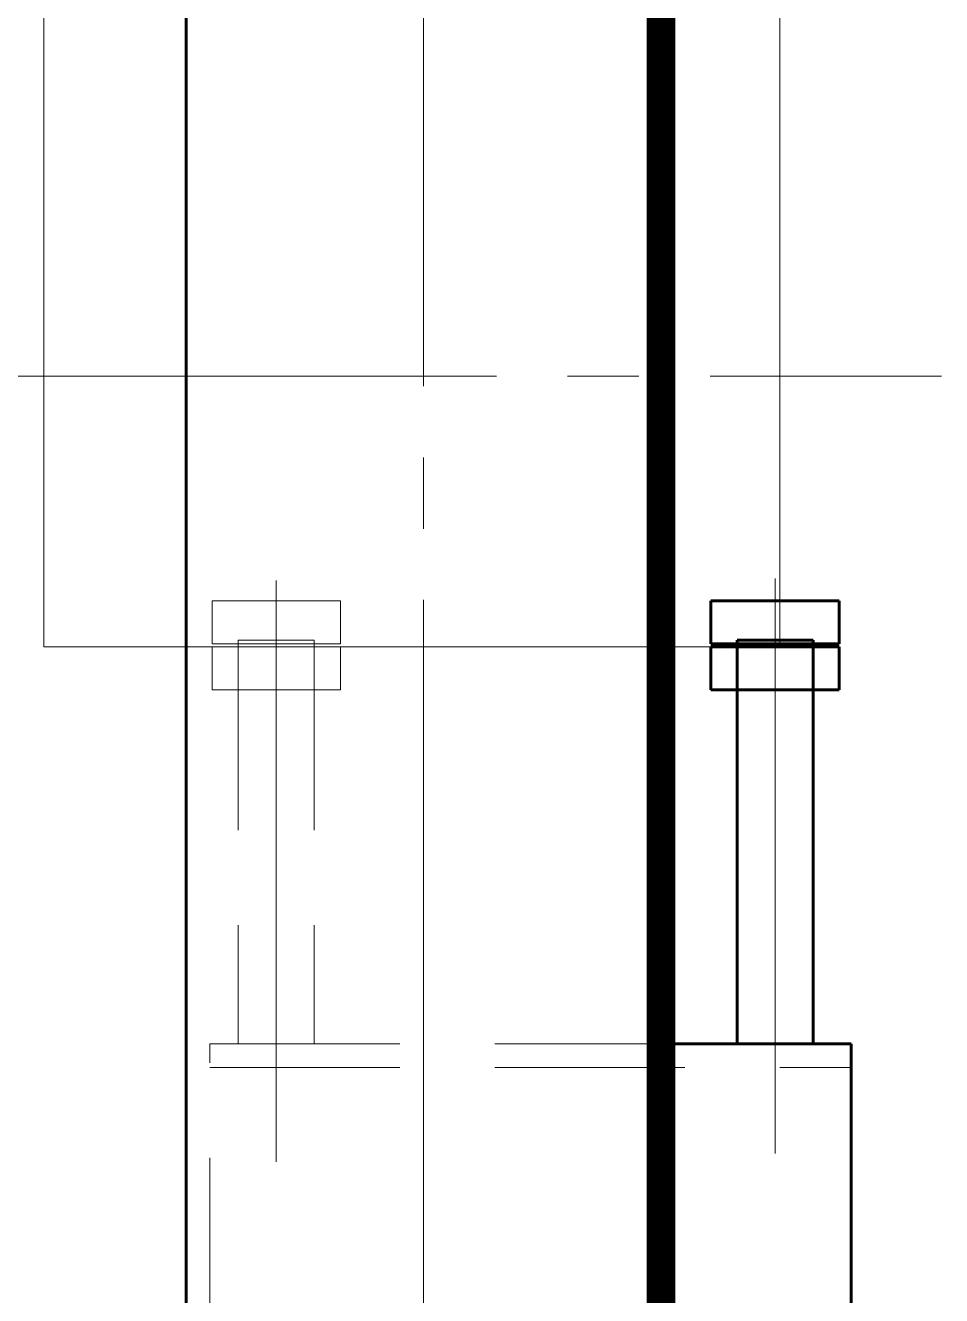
# Model space of a CAD drawing. Header units: millimetres. Extents: x 0 to 594, y 0 to 420.
# Drawn here: x 541.57 to 560.86, y 274.98 to 301.73 of the extents above; entities that cross this region are included whole.
import ezdxf

# ---------------------------------------------------------------- set-up
doc = ezdxf.new("R2010")
doc.units = ezdxf.units.MM
for name, pattern in [('K5LT_AXLED', [19.5, 15, -1.5, 1.5, -1.5]), ('K5LT_BASIC', [0]), ('K5LT_DASHED', [6, 4, -2])]:
    doc.linetypes.add(name, pattern=pattern)
doc.layers.add('Системный слой', color=7, linetype='Continuous')

# ---------------------------------------------------------------- blocks, each defined once
blk = doc.blocks.new('U31')
at = {"layer": 'Системный слой', "color": 5, "linetype": 'K5LT_BASIC', "lineweight": 60, "true_color": 0x0000ff}
for p, q in [((556, 289.612), (556, 288.712)), ((556, 289.612), (558.7, 289.612)), ((558.7, 289.612), (558.7, 288.712)), ((558.7, 288.712), (556, 288.712))]:
    blk.add_line(p, q, dxfattribs=at)
blk = doc.blocks.new('U32')
at = {"layer": 'Системный слой', "color": 5, "linetype": 'K5LT_BASIC', "lineweight": 60, "true_color": 0x0000ff}
for p, q in [((556, 288.644), (556, 287.744)), ((556, 288.644), (558.7, 288.644)), ((558.7, 288.644), (558.7, 287.744)), ((558.7, 287.744), (556, 287.744))]:
    blk.add_line(p, q, dxfattribs=at)
blk = doc.blocks.new('U74')
at = {"layer": 'Системный слой', "color": 30, "linetype": 'K5LT_AXLED', "lineweight": 18, "true_color": 0xff8000}
for p, q in [((541.952, 288.644), (541.952, 317.644)), ((557.452, 288.644), (557.452, 317.644)), ((536.483, 294.344), (560.856, 294.344)), ((541.952, 288.644), (557.452, 288.644))]:
    blk.add_line(p, q, dxfattribs=at)

msp = doc.modelspace()

# ---------------------------------------------------------------- linework, layer by layer
at = {"layer": 'Системный слой', "color": 30, "linetype": 'K5LT_AXLED', "lineweight": 18, "true_color": 0xff8000}
for p, q in [((549.9496, 216.1348), (549.9496, 395.9991)), ((546.8502, 277.802), (546.8502, 290.0428)), ((557.3502, 277.9785), (557.3502, 290.0889))]:
    msp.add_line(p, q, dxfattribs=at)
at = {"layer": 'Системный слой', "color": 5, "linetype": 'K5LT_BASIC', "lineweight": 60, "true_color": 0x0000ff}
for p, q in [((544.9496, 309.7881), (544.9496, 223.8862)), ((556.5502, 288.7862), (556.5502, 280.2862)), ((558.1502, 288.7862), (556.5502, 288.7862)), ((558.1502, 288.7862), (558.1502, 280.2862)), ((554.9496, 280.2862), (558.9502, 280.2862)), ((558.9502, 273.8862), (558.9502, 280.2862))]:
    msp.add_line(p, q, dxfattribs=at)
at = {"layer": 'Системный слой', "color": 7, "linetype": 'K5LT_DASHED', "lineweight": 18}
for p, q in [((545.5002, 289.6119), (545.5002, 288.7119)), ((545.5002, 289.6119), (548.2002, 289.6119)), ((548.2002, 289.6119), (548.2002, 288.7119)), ((548.2002, 288.7119), (545.5002, 288.7119)), ((545.5002, 288.6444), (545.5002, 287.7444)), ((545.5002, 288.6444), (548.2002, 288.6444)), ((546.0502, 288.7862), (546.0502, 280.2862)), ((546.0502, 288.7862), (547.6502, 288.7862)), ((547.6502, 288.7862), (547.6502, 280.2862)), ((548.2002, 288.6444), (548.2002, 287.7444)), ((548.2002, 287.7444), (545.5002, 287.7444)), ((545.4502, 273.8862), (545.4502, 280.2862)), ((545.4502, 280.2862), (554.9496, 280.2862)), ((545.4502, 279.7862), (558.9502, 279.7862))]:
    msp.add_line(p, q, dxfattribs=at)
at = {"layer": 'Системный слой', "color": 5, "linetype": 'K5LT_BASIC', "true_color": 0x0000ff, "const_width": 0.6}
msp.add_lwpolyline([(554.9496, 223.8862), (554.9496, 308.8581)], dxfattribs=at)

# ---------------------------------------------------------------- block references
at = {"layer": 'Системный слой'}
for name in ['U74', 'U31', 'U32']:
    msp.add_blockref(name, (0, 0), dxfattribs=at)

doc.saveas('drawing.dxf')
